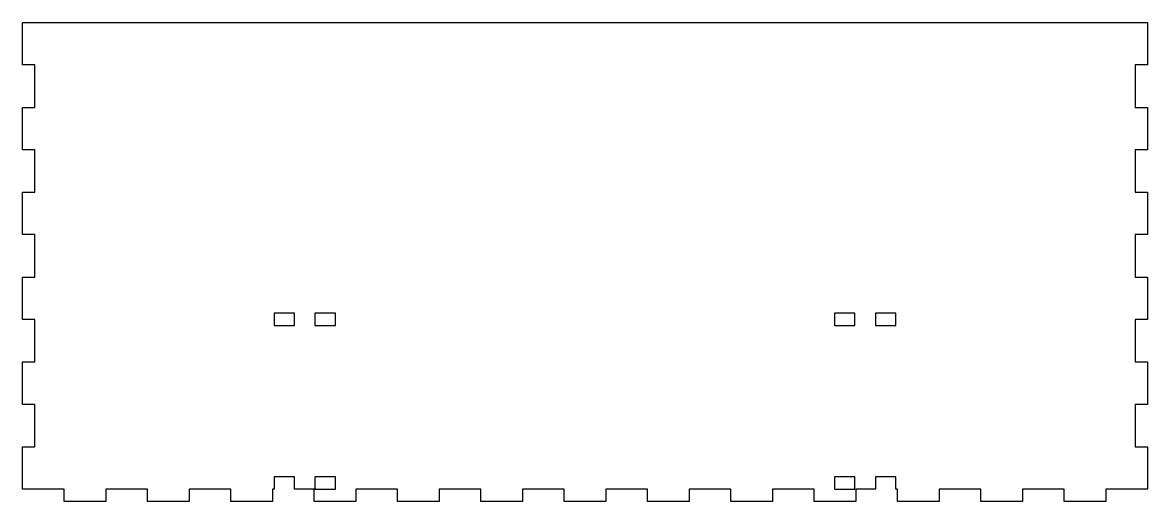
# Model space of a CAD drawing. Header units: millimetres. Extents: x -420 to -145, y 0 to 117.
import ezdxf

# ---------------------------------------------------------------- set-up
doc = ezdxf.new("R2010")
doc.units = ezdxf.units.MM
doc.layers.get('0').update_dxf_attribs({"linetype": 'CONTINUOUS'})

msp = doc.modelspace()

# ---------------------------------------------------------------- linework, layer by layer
for points in [[(-353.5, 3), (-353.5, 6), (-358.5, 6), (-358.5, 3), (-358.89, 3), (-358.89, 0), (-369.07, 0), (-369.07, 3), (-379.26, 3), (-379.26, 0), (-389.44, 0), (-389.44, 3), (-399.63, 3), (-399.63, 0), (-409.81, 0), (-409.81, 3), (-420, 3), (-420, 13.36), (-417, 13.36), (-417, 23.73), (-420, 23.73), (-420, 34.09), (-417, 34.09), (-417, 44.45), (-420, 44.45), (-420, 54.82), (-417, 54.82), (-417, 65.18), (-420, 65.18), (-420, 75.55), (-417, 75.55), (-417, 85.91), (-420, 85.91), (-420, 96.27), (-417, 96.27), (-417, 106.64), (-420, 106.64), (-420, 117), (-145, 117), (-145, 106.64), (-148, 106.64), (-148, 96.27), (-145, 96.27), (-145, 85.91), (-148, 85.91), (-148, 75.55), (-145, 75.55), (-145, 65.18), (-148, 65.18), (-148, 54.82), (-145, 54.82), (-145, 44.45), (-148, 44.45), (-148, 34.09), (-145, 34.09), (-145, 23.73), (-148, 23.73), (-148, 13.36), (-145, 13.36), (-145, 3), (-155.19, 3), (-155.19, 0), (-165.37, 0), (-165.37, 3), (-175.56, 3), (-175.56, 0), (-185.74, 0), (-185.74, 3), (-195.93, 3), (-195.93, 0), (-206.11, 0), (-206.11, 3), (-206.5, 3), (-206.5, 6), (-211.5, 6), (-211.5, 3), (-216.3, 3), (-216.3, 0), (-226.48, 0), (-226.48, 3), (-236.67, 3), (-236.67, 0), (-246.85, 0), (-246.85, 3), (-257.04, 3), (-257.04, 0), (-267.22, 0), (-267.22, 3), (-277.41, 3), (-277.41, 0), (-287.59, 0), (-287.59, 3), (-297.78, 3), (-297.78, 0), (-307.96, 0), (-307.96, 3), (-318.15, 3), (-318.15, 0), (-328.33, 0), (-328.33, 3), (-338.52, 3), (-338.52, 0), (-348.7, 0), (-348.7, 3)], [(-353.5, 43), (-353.5, 46), (-358.5, 46), (-358.5, 43)], [(-348.5, 43), (-343.5, 43), (-343.5, 46), (-348.5, 46)], [(-216.5, 46), (-221.5, 46), (-221.5, 43), (-216.5, 43)], [(-211.5, 46), (-211.5, 43), (-206.5, 43), (-206.5, 46)], [(-348.5, 6), (-348.5, 3), (-343.5, 3), (-343.5, 6)], [(-216.5, 3), (-216.5, 6), (-221.5, 6), (-221.5, 3)]]:
    msp.add_lwpolyline(points, close=True)

doc.saveas('drawing.dxf')
